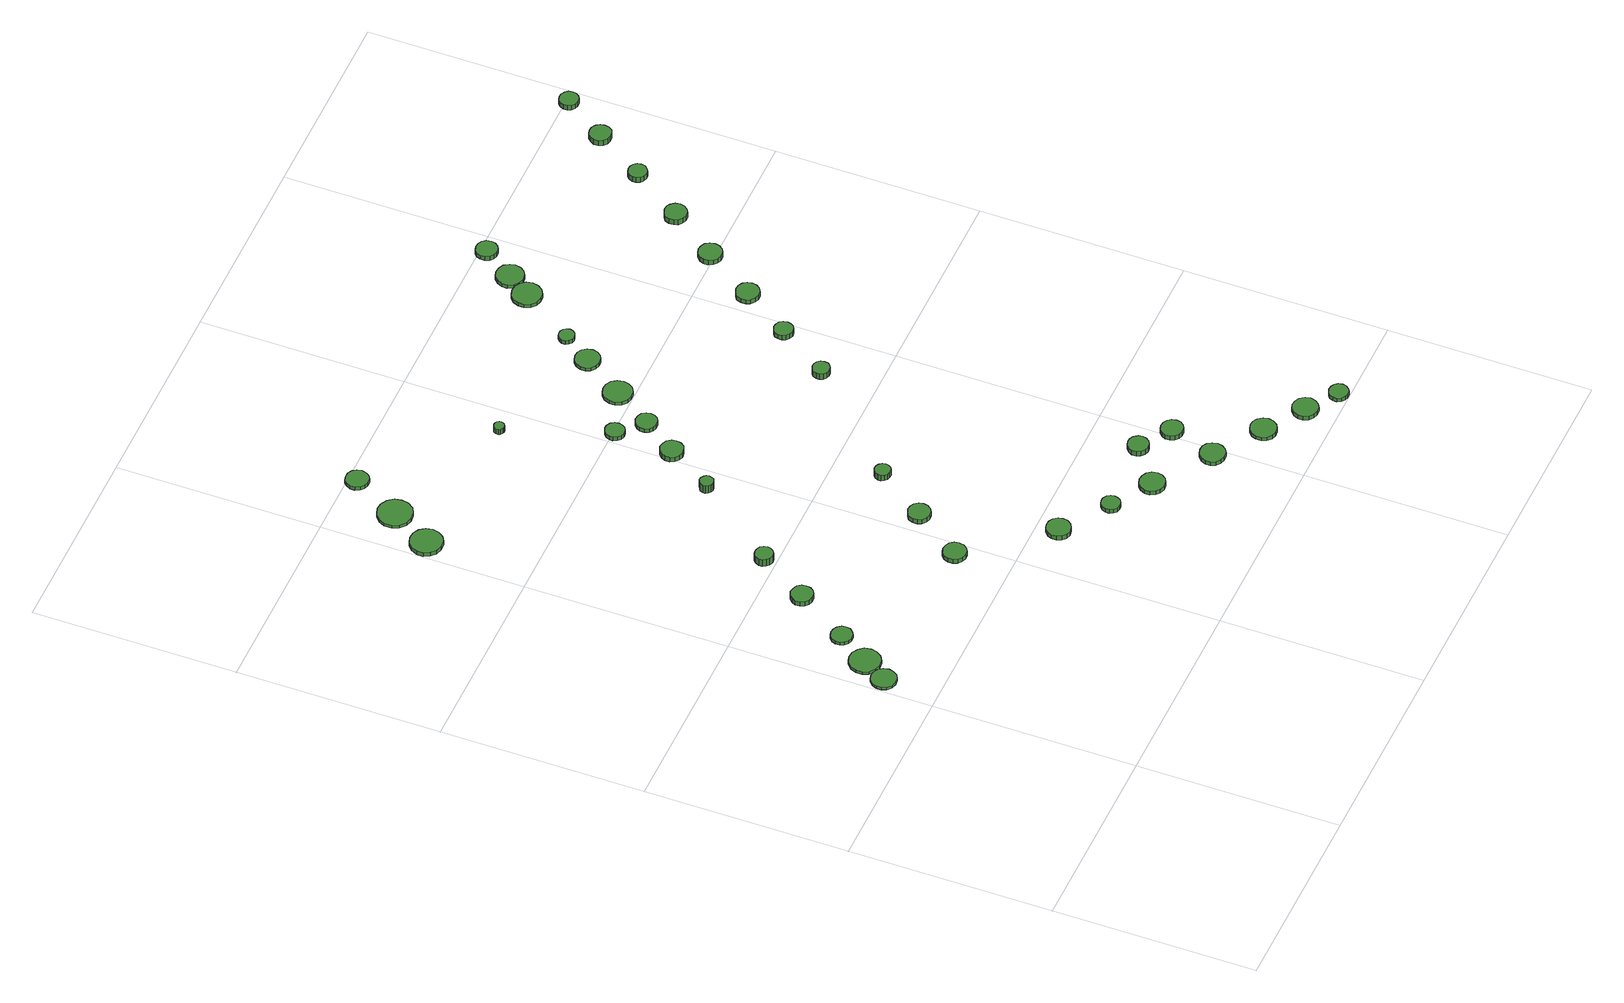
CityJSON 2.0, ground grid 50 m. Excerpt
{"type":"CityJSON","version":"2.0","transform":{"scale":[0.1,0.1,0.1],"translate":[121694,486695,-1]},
"CityObjects":{
"tree1":{"type":"SolitaryVegetationObject","attributes":{"function":"something"},"geometry":[{"type":"MultiSurface","lod":"1","boundaries":[[[0,1,2,3,4,5,6,7,8,9,10,11,12,13,14]],[[15,16,17,18,19,20,21,22,23,24,25,26,27,28,29]],[[0,29,28,1]],[[1,28,27,2]],[[2,27,26,3]],[[3,26,25,4]],[[4,25,24,5]],[[5,24,23,6]],[[6,23,22,7]],[[7,22,21,8]],[[8,21,20,9]],[[9,20,19,10]],[[10,19,18,11]],[[11,18,17,12]],[[12,17,16,13]],[[13,16,15,14]],[[14,15,29,0]]]}]},
"tree2":{"type":"SolitaryVegetationObject","attributes":{"function":"something"},"geometry":[{"type":"MultiSurface","lod":"1","boundaries":[[[30,31,32,33,34,35,36,37,38,39,40,41,42,43,44]],[[45,46,47,48,49,50,51,52,53,54,55,56,57,58,59]],[[30,59,58,31]],[[31,58,57,32]],[[32,57,56,33]],[[33,56,55,34]],[[34,55,54,35]],[[35,54,53,36]],[[36,53,52,37]],[[37,52,51,38]],[[38,51,50,39]],[[39,50,49,40]],[[40,49,48,41]],[[41,48,47,42]],[[42,47,46,43]],[[43,46,45,44]],[[44,45,59,30]]]}]},
"tree3":{"type":"SolitaryVegetationObject","attributes":{"function":"something"},"geometry":[{"type":"MultiSurface","lod":"1","boundaries":[[[60,61,62,63,64,65,66,67,68,69,70,71,72,73,74]],[[75,76,77,78,79,80,81,82,83,84,85,86,87,88,89]],[[60,89,88,61]],[[61,88,87,62]],[[62,87,86,63]],[[63,86,85,64]],[[64,85,84,65]],[[65,84,83,66]],[[66,83,82,67]],[[67,82,81,68]],[[68,81,80,69]],[[69,80,79,70]],[[70,79,78,71]],[[71,78,77,72]],[[72,77,76,73]],[[73,76,75,74]],[[74,75,89,60]]]}]},
"tree4":{"type":"SolitaryVegetationObject","attributes":{"function":"something"},"geometry":[{"type":"MultiSurface","lod":"1","boundaries":[[[90,91,92,93,94,95,96,97,98,99,100,101,102,103,104]],[[105,106,107,108,109,110,111,112,113,114,115,116,117,118,119]],[[90,119,118,91]],[[91,118,117,92]],[[92,117,116,93]],[[93,116,115,94]],[[94,115,114,95]],[[95,114,113,96]],[[96,113,112,97]],[[97,112,111,98]],[[98,111,110,99]],[[99,110,109,100]],[[100,109,108,101]],[[101,108,107,102]],[[102,107,106,103]],[[103,106,105,104]],[[104,105,119,90]]]}]},
"tree5":{"type":"SolitaryVegetationObject","attributes":{"function":"something"},"geometry":[{"type":"MultiSurface","lod":"1","boundaries":[[[120,121,122,123,124,125,126,127,128,129,130,131,132,133,134]],[[135,136,137,138,139,140,141,142,143,144,145,146,147,148,149]],[[120,149,148,121]],[[121,148,147,122]],[[122,147,146,123]],[[123,146,145,124]],[[124,145,144,125]],[[125,144,143,126]],[[126,143,142,127]],[[127,142,141,128]],[[128,141,140,129]],[[129,140,139,130]],[[130,139,138,131]],[[131,138,137,132]],[[132,137,136,133]],[[133,136,135,134]],[[134,135,149,120]]]}]},
"tree6":{"type":"SolitaryVegetationObject","attributes":{"function":"something"},"geometry":[{"type":"MultiSurface","lod":"1","boundaries":[[[150,151,152,153,154,155,156,157,158,159,160,161,162,163,164]],[[165,166,167,168,169,170,171,172,173,174,175,176,177,178,179]],[[150,179,178,151]],[[151,178,177,152]],[[152,177,176,153]],[[153,176,175,154]],[[154,175,174,155]],[[155,174,173,156]],[[156,173,172,157]],[[157,172,171,158]],[[158,171,170,159]],[[159,170,169,160]],[[160,169,168,161]],[[161,168,167,162]],[[162,167,166,163]],[[163,166,165,164]],[[164,165,179,150]]]}]},
"tree7":{"type":"SolitaryVegetationObject","attributes":{"function":"something"},"geometry":[{"type":"MultiSurface","lod":"1","boundaries":[[[180,181,182,183,184,185,186,187,188,189,190,191,192,193,194]],[[195,196,197,198,199,200,201,202,203,204,205,206,207,208,209]],[[180,209,208,181]],[[181,208,207,182]],[[182,207,206,183]],[[183,206,205,184]],[[184,205,204,185]],[[185,204,203,186]],[[186,203,202,187]],[[187,202,201,188]],[[188,201,200,189]],[[189,200,199,190]],[[190,199,198,191]],[[191,198,197,192]],[[192,197,196,193]],[[193,196,195,194]],[[194,195,209,180]]]}]},
"tree8":{"type":"SolitaryVegetationObject","attributes":{"function":"something"},"geometry":[{"type":"MultiSurface","lod":"1","boundaries":[[[210,211,212,213,214,215,216,217,218,219,220,221,222,223,224]],[[225,226,227,228,229,230,231,232,233,234,235,236,237,238,239]],[[210,239,238,211]],[[211,238,237,212]],[[212,237,236,213]],[[213,236,235,214]],[[214,235,234,215]],[[215,234,233,216]],[[216,233,232,217]],[[217,232,231,218]],[[218,231,230,219]],[[219,230,229,220]],[[220,229,228,221]],[[221,228,227,222]],[[222,227,226,223]],[[223,226,225,224]],[[224,225,239,210]]]}]},
"tree9":{"type":"SolitaryVegetationObject","attributes":{"function":"something"},"geometry":[{"type":"MultiSurface","lod":"1","boundaries":[[[240,241,242,243,244,245,246,247,248,249,250,251,252,253,254]],[[255,256,257,258,259,260,261,262,263,264,265,266,267,268,269]],[[240,269,268,241]],[[241,268,267,242]],[[242,267,266,243]],[[243,266,265,244]],[[244,265,264,245]],[[245,264,263,246]],[[246,263,262,247]],[[247,262,261,248]],[[248,261,260,249]],[[249,260,259,250]],[[250,259,258,251]],[[251,258,257,252]],[[252,257,256,253]],[[253,256,255,254]],[[254,255,269,240]]]}]},
"tree10":{"type":"SolitaryVegetationObject","attributes":{"function":"something"},"geometry":[{"type":"MultiSurface","lod":"1","boundaries":[[[270,271,272,273,274,275,276,277,278,279,280,281,282,283,284]],[[285,286,287,288,289,290,291,292,293,294,295,296,297,298,299]],[[270,299,298,271]],[[271,298,297,272]],[[272,297,296,273]],[[273,296,295,274]],[[274,295,294,275]],[[275,294,293,276]],[[276,293,292,277]],[[277,292,291,278]],[[278,291,290,279]],[[279,290,289,280]],[[280,289,288,281]],[[281,288,287,282]],[[282,287,286,283]],[[283,286,285,284]],[[284,285,299,270]]]}]},
"tree11":{"type":"SolitaryVegetationObject","attributes":{"function":"something"},"geometry":[{"type":"MultiSurface","lod":"1","boundaries":[[[300,301,302,303,304,305,306,307,308,309,310,311,312,313,314]],[[315,316,317,318,319,320,321,322,323,324,325,326,327,328,329]],[[300,329,328,301]],[[301,328,327,302]],[[302,327,326,303]],[[303,326,325,304]],[[304,325,324,305]],[[305,324,323,306]],[[306,323,322,307]],[[307,322,321,308]],[[308,321,320,309]],[[309,320,319,310]],[[310,319,318,311]],[[311,318,317,312]],[[312,317,316,313]],[[313,316,315,314]],[[314,315,329,300]]]}]},
"tree12":{"type":"SolitaryVegetationObject","attributes":{"function":"something"},"geometry":[{"type":"MultiSurface","lod":"1","boundaries":[[[330,331,332,333,334,335,336,337,338,339,340,341,342,343,344]],[[345,346,347,348,349,350,351,352,353,354,355,356,357,358,359]],[[330,359,358,331]],[[331,358,357,332]],[[332,357,356,333]],[[333,356,355,334]],[[334,355,354,335]],[[335,354,353,336]],[[336,353,352,337]],[[337,352,351,338]],[[338,351,350,339]],[[339,350,349,340]],[[340,349,348,341]],[[341,348,347,342]],[[342,347,346,343]],[[343,346,345,344]],[[344,345,359,330]]]}]},
"tree13":{"type":"SolitaryVegetationObject","attributes":{"function":"something"},"geometry":[{"type":"MultiSurface","lod":"1","boundaries":[[[360,361,362,363,364,365,366,367,368,369,370,371,372,373,374]],[[375,376,377,378,379,380,381,382,383,384,385,386,387,388,389]],[[360,389,388,361]],[[361,388,387,362]],[[362,387,386,363]],[[363,386,385,364]],[[364,385,384,365]],[[365,384,383,366]],[[366,383,382,367]],[[367,382,381,368]],[[368,381,380,369]],[[369,380,379,370]],[[370,379,378,371]],[[371,378,377,372]],[[372,377,376,373]],[[373,376,375,374]],[[374,375,389,360]]]}]},
"tree14":{"type":"SolitaryVegetationObject","attributes":{"function":"something"},"geometry":[{"type":"MultiSurface","lod":"1","boundaries":[[[390,391,392,393,394,395,396,397,398,399,400,401,402,403,404]],[[405,406,407,408,409,410,411,412,413,414,415,416,417,418,419]],[[390,419,418,391]],[[391,418,417,392]],[[392,417,416,393]],[[393,416,415,394]],[[394,415,414,395]],[[395,414,413,396]],[[396,413,412,397]],[[397,412,411,398]],[[398,411,410,399]],[[399,410,409,400]],[[400,409,408,401]],[[401,408,407,402]],[[402,407,406,403]],[[403,406,405,404]],[[404,405,419,390]]]}]},
"tree15":{"type":"SolitaryVegetationObject","attributes":{"function":"something"},"geometry":[{"type":"MultiSurface","lod":"1","boundaries":[[[420,421,422,423,424,425,426,427,428,429,430,431,432,433,434]],[[435,436,437,438,439,440,441,442,443,444,445,446,447,448,449]],[[420,449,448,421]],[[421,448,447,422]],[[422,447,446,423]],[[423,446,445,424]],[[424,445,444,425]],[[425,444,443,426]],[[426,443,442,427]],[[427,442,441,428]],[[428,441,440,429]],[[429,440,439,430]],[[430,439,438,431]],[[431,438,437,432]],[[432,437,436,433]],[[433,436,435,434]],[[434,435,449,420]]]}]},
"tree16":{"type":"SolitaryVegetationObject","attributes":{"function":"something"},"geometry":[{"type":"MultiSurface","lod":"1","boundaries":[[[450,451,452,453,454,455,456,457,458,459,460,461,462,463,464]],[[465,466,467,468,469,470,471,472,473,474,475,476,477,478,479]],[[450,479,478,451]],[[451,478,477,452]],[[452,477,476,453]],[[453,476,475,454]],[[454,475,474,455]],[[455,474,473,456]],[[456,473,472,457]],[[457,472,471,458]],[[458,471,470,459]],[[459,470,469,460]],[[460,469,468,461]],[[461,468,467,462]],[[462,467,466,463]],[[463,466,465,464]],[[464,465,479,450]]]}]},
"tree17":{"type":"SolitaryVegetationObject","attributes":{"function":"something"},"geometry":[{"type":"MultiSurface","lod":"1","boundaries":[[[480,481,482,483,484,485,486,487,488,489,490,491,492,493,494]],[[495,496,497,498,499,500,501,502,503,504,505,506,507,508,509]],[[480,509,508,481]],[[481,508,507,482]],[[482,507,506,483]],[[483,506,505,484]],[[484,505,504,485]],[[485,504,503,486]],[[486,503,502,487]],[[487,502,501,488]],[[488,501,500,489]],[[489,500,499,490]],[[490,499,498,491]],[[491,498,497,492]],[[492,497,496,493]],[[493,496,495,494]],[[494,495,509,480]]]}]},
"tree18":{"type":"SolitaryVegetationObject","attributes":{"function":"something"},"geometry":[{"type":"MultiSurface","lod":"1","boundaries":[[[510,511,512,513,514,515,516,517,518,519,520,521,522,523,524]],[[525,526,527,528,529,530,531,532,533,534,535,536,537,538,539]],[[510,539,538,511]],[[511,538,537,512]],[[512,537,536,513]],[[513,536,535,514]],[[514,535,534,515]],[[515,534,533,516]],[[516,533,532,517]],[[517,532,531,518]],[[518,531,530,519]],[[519,530,529,520]],[[520,529,528,521]],[[521,528,527,522]],[[522,527,526,523]],[[523,526,525,524]],[[524,525,539,510]]]}]},
"tree19":{"type":"SolitaryVegetationObject","attributes":{"function":"something"},"geometry":[{"type":"MultiSurface","lod":"1","boundaries":[[[540,541,542,543,544,545,546,547,548,549,550,551,552,553,554]],[[555,556,557,558,559,560,561,562,563,564,565,566,567,568,569]],[[540,569,568,541]],[[541,568,567,542]],[[542,567,566,543]],[[543,566,565,544]],[[544,565,564,545]],[[545,564,563,546]],[[546,563,562,547]],[[547,562,561,548]],[[548,561,560,549]],[[549,560,559,550]],[[550,559,558,551]],[[551,558,557,552]],[[552,557,556,553]],[[553,556,555,554]],[[554,555,569,540]]]}]},
"tree20":{"type":"SolitaryVegetationObject","attributes":{"function":"something"},"geometry":[{"type":"MultiSurface","lod":"1","boundaries":[[[570,571,572,573,574,575,576,577,578,579,580,581,582,583,584]],[[585,586,587,588,589,590,591,592,593,594,595,596,597,598,599]],[[570,599,598,571]],[[571,598,597,572]],[[572,597,596,573]],[[573,596,595,574]],[[574,595,594,575]],[[575,594,593,576]],[[576,593,592,577]],[[577,592,591,578]],[[578,591,590,579]],[[579,590,589,580]],[[580,589,588,581]],[[581,588,587,582]],[[582,587,586,583]],[[583,586,585,584]],[[584,585,599,570]]]}]},
"tree21":{"type":"SolitaryVegetationObject","attributes":{"function":"something"},"geometry":[{"type":"MultiSurface","lod":"1","boundaries":[[[600,601,602,603,604,605,606,607,608,609,610,611,612,613,614]],[[615,616,617,618,619,620,621,622,623,624,625,626,627,628,629]],[[600,629,628,601]],[[601,628,627,602]],[[602,627,626,603]],[[603,626,625,604]],[[604,625,624,605]],[[605,624,623,606]],[[606,623,622,607]],[[607,622,621,608]],[[608,621,620,609]],[[609,620,619,610]],[[610,619,618,611]],[[611,618,617,612]],[[612,617,616,613]],[[613,616,615,614]],[[614,615,629,600]]]}]},
"tree22":{"type":"SolitaryVegetationObject","attributes":{"function":"something"},"geometry":[{"type":"MultiSurface","lod":"1","boundaries":[[[630,631,632,633,634,635,636,637,638,639,640,641,642,643,644]],[[645,646,647,648,649,650,651,652,653,654,655,656,657,658,659]],[[630,659,658,631]],[[631,658,657,632]],[[632,657,656,633]],[[633,656,655,634]],[[634,655,654,635]],[[635,654,653,636]],[[636,653,652,637]],[[637,652,651,638]],[[638,651,650,639]],[[639,650,649,640]],[[640,649,648,641]],[[641,648,647,642]],[[642,647,646,643]],[[643,646,645,644]],[[644,645,659,630]]]}]},
"tree23":{"type":"SolitaryVegetationObject","attributes":{"function":"something"},"geometry":[{"type":"MultiSurface","lod":"1","boundaries":[[[660,661,662,663,664,665,666,667,668,669,670,671,672,673,674]],[[675,676,677,678,679,680,681,682,683,684,685,686,687,688,689]],[[660,689,688,661]],[[661,688,687,662]],[[662,687,686,663]],[[663,686,685,664]],[[664,685,684,665]],[[665,684,683,666]],[[666,683,682,667]],[[667,682,681,668]],[[668,681,680,669]],[[669,680,679,670]],[[670,679,678,671]],[[671,678,677,672]],[[672,677,676,673]],[[673,676,675,674]],[[674,675,689,660]]]}]},
"tree24":{"type":"SolitaryVegetationObject","attributes":{"function":"something"},"geometry":[{"type":"MultiSurface","lod":"1","boundaries":[[[690,691,692,693,694,695,696,697,698,699,700,701,702,703,704]],[[705,706,707,708,709,710,711,712,713,714,715,716,717,718,719]],[[690,719,718,691]],[[691,718,717,692]],[[692,717,716,693]],[[693,716,715,694]],[[694,715,714,695]],[[695,714,713,696]],[[696,713,712,697]],[[697,712,711,698]],[[698,711,710,699]],[[699,710,709,700]],[[700,709,708,701]],[[701,708,707,702]],[[702,707,706,703]],[[703,706,705,704]],[[704,705,719,690]]]}]},
"tree25":{"type":"SolitaryVegetationObject","attributes":{"function":"something"},"geometry":[{"type":"MultiSurface","lod":"1","boundaries":[[[720,721,722,723,724,725,726,727,728,729,730,731,732,733,734]],[[735,736,737,738,739,740,741,742,743,744,745,746,747,748,749]],[[720,749,748,721]],[[721,748,747,722]],[[722,747,746,723]],[[723,746,745,724]],[[724,745,744,725]],[[725,744,743,726]],[[726,743,742,727]],[[727,742,741,728]],[[728,741,740,729]],[[729,740,739,730]],[[730,739,738,731]],[[731,738,737,732]],[[732,737,736,733]],[[733,736,735,734]],[[734,735,749,720]]]}]},
"tree26":{"type":"SolitaryVegetationObject","attributes":{"function":"something"},"geometry":[{"type":"MultiSurface","lod":"1","boundaries":[[[750,751,752,753,754,755,756,757,758,759,760,761,762,763,764]],[[765,766,767,768,769,770,771,772,773,774,775,776,777,778,779]],[[750,779,778,751]],[[751,778,777,752]],[[752,777,776,753]],[[753,776,775,754]],[[754,775,774,755]],[[755,774,773,756]],[[756,773,772,757]],[[757,772,771,758]],[[758,771,770,759]],[[759,770,769,760]],[[760,769,768,761]],[[761,768,767,762]],[[762,767,766,763]],[[763,766,765,764]],[[764,765,779,750]]]}]},
"tree27":{"type":"SolitaryVegetationObject","attributes":{"function":"something"},"geometry":[{"type":"MultiSurface","lod":"1","boundaries":[[[780,781,782,783,784,785,786,787,788,789,790,791,792,793,794]],[[795,796,797,798,799,800,801,802,803,804,805,806,807,808,809]],[[780,809,808,781]],[[781,808,807,782]],[[782,807,806,783]],[[783,806,805,784]],[[784,805,804,785]],[[785,804,803,786]],[[786,803,802,787]],[[787,802,801,788]],[[788,801,800,789]],[[789,800,799,790]],[[790,799,798,791]],[[791,798,797,792]],[[792,797,796,793]],[[793,796,795,794]],[[794,795,809,780]]]}]},
"tree28":{"type":"SolitaryVegetationObject","attributes":{"function":"something"},"geometry":[{"type":"MultiSurface","lod":"1","boundaries":[[[810,811,812,813,814,815,816,817,818,819,820,821,822,823,824]],[[825,826,827,828,829,830,831,832,833,834,835,836,837,838,839]],[[810,839,838,811]],[[811,838,837,812]],[[812,837,836,813]],[[813,836,835,814]],[[814,835,834,815]],[[815,834,833,816]],[[816,833,832,817]],[[817,832,831,818]],[[818,831,830,819]],[[819,830,829,820]],[[820,829,828,821]],[[821,828,827,822]],[[822,827,826,823]],[[823,826,825,824]],[[824,825,839,810]]]}]},
"tree29":{"type":"SolitaryVegetationObject","attributes":{"function":"something"},"geometry":[{"type":"MultiSurface","lod":"1","boundaries":[[[840,841,842,843,844,845,846,847,848,849,850,851,852,853,854]],[[855,856,857,858,859,860,861,862,863,864,865,866,867,868,869]],[[840,869,868,841]],[[841,868,867,842]],[[842,867,866,843]],[[843,866,865,844]],[[844,865,864,845]],[[845,864,863,846]],[[846,863,862,847]],[[847,862,861,848]],[[848,861,860,849]],[[849,860,859,850]],[[850,859,858,851]],[[851,858,857,852]],[[852,857,856,853]],[[853,856,855,854]],[[854,855,869,840]]]}]},
"tree30":{"type":"SolitaryVegetationObject","attributes":{"function":"something"},"geometry":[{"type":"MultiSurface","lod":"1","boundaries":[[[870,871,872,873,874,875,876,877,878,879,880,881,882,883,884]],[[885,886,887,888,889,890,891,892,893,894,895,896,897,898,899]],[[870,899,898,871]],[[871,898,897,872]],[[872,897,896,873]],[[873,896,895,874]],[[874,895,894,875]],[[875,894,893,876]],[[876,893,892,877]],[[877,892,891,878]],[[878,891,890,879]],[[879,890,889,880]],[[880,889,888,881]],[[881,888,887,882]],[[882,887,886,883]],[[883,886,885,884]],[[884,885,899,870]]]}]},
"tree31":{"type":"SolitaryVegetationObject","attributes":{"function":"something"},"geometry":[{"type":"MultiSurface","lod":"1","boundaries":[[[900,901,902,903,904,905,906,907,908,909,910,911,912,913,914]],[[915,916,917,918,919,920,921,922,923,924,925,926,927,928,929]],[[900,929,928,901]],[[901,928,927,902]],[[902,927,926,903]],[[903,926,925,904]],[[904,925,924,905]],[[905,924,923,906]],[[906,923,922,907]],[[907,922,921,908]],[[908,921,920,909]],[[909,920,919,910]],[[910,919,918,911]],[[911,918,917,912]],[[912,917,916,913]],[[913,916,915,914]],[[914,915,929,900]]]}]},
"tree32":{"type":"SolitaryVegetationObject","attributes":{"function":"something"},"geometry":[{"type":"MultiSurface","lod":"1","boundaries":[[[930,931,932,933,934,935,936,937,938,939,940,941,942,943,944]],[[945,946,947,948,949,950,951,952,953,954,955,956,957,958,959]],[[930,959,958,931]],[[931,958,957,932]],[[932,957,956,933]],[[933,956,955,934]],[[934,955,954,935]],[[935,954,953,936]],[[936,953,952,937]],[[937,952,951,938]],[[938,951,950,939]],[[939,950,949,940]],[[940,949,948,941]],[[941,948,947,942]],[[942,947,946,943]],[[943,946,945,944]],[[944,945,959,930]]]}]},
"tree33":{"type":"SolitaryVegetationObject","attributes":{"function":"something"},"geometry":[{"type":"MultiSurface","lod":"1","boundaries":[[[960,961,962,963,964,965,966,967,968,969,970,971,972,973,974]],[[975,976,977,978,979,980,981,982,983,984,985,986,987,988,989]],[[960,989,988,961]],[[961,988,987,962]],[[962,987,986,963]],[[963,986,985,964]],[[964,985,984,965]],[[965,984,983,966]],[[966,983,982,967]],[[967,982,981,968]],[[968,981,980,969]],[[969,980,979,970]],[[970,979,978,971]],[[971,978,977,972]],[[972,977,976,973]],[[973,976,975,974]],[[974,975,989,960]]]}]},
"tree34":{"type":"SolitaryVegetationObject","attributes":{"function":"something"},"geometry":[{"type":"MultiSurface","lod":"1","boundaries":[[[990,991,992,993,994,995,996,997,998,999,1000,1001,1002,1003,1004]],[[1005,1006,1007,1008,1009,1010,1011,1012,1013,1014,1015,1016,1017,1018,1019]],[[990,1019,1018,991]],[[991,1018,1017,992]],[[992,1017,1016,993]],[[993,1016,1015,994]],[[994,1015,1014,995]],[[995,1014,1013,996]],[[996,1013,1012,997]],[[997,1012,1011,998]],[[998,1011,1010,999]],[[999,1010,1009,1000]],[[1000,1009,1008,1001]],[[1001,1008,1007,1002]],[[1002,1007,1006,1003]],[[1003,1006,1005,1004]],[[1004,1005,1019,990]]]}]},
"tree35":{"type":"SolitaryVegetationObject","attributes":{"function":"something"},"geometry":[{"type":"MultiSurface","lod":"1","boundaries":[[[1020,1021,1022,1023,1024,1025,1026,1027,1028,1029,1030,1031,1032,1033,1034]],[[1035,1036,1037,1038,1039,1040,1041,1042,1043,1044,1045,1046,1047,1048,1049]],[[1020,1049,1048,1021]],[[1021,1048,1047,1022]],[[1022,1047,1046,1023]],[[1023,1046,1045,1024]],[[1024,1045,1044,1025]],[[1025,1044,1043,1026]],[[1026,1043,1042,1027]],[[1027,1042,1041,1028]],[[1028,1041,1040,1029]],[[1029,1040,1039,1030]],[[1030,1039,1038,1031]],[[1031,1038,1037,1032]],[[1032,1037,1036,1033]],[[1033,1036,1035,1034]],[[1034,1035,1049,1020]]]}]},
"tree36":{"type":"SolitaryVegetationObject","attributes":{"function":"something"},"geometry":[{"type":"MultiSurface","lod":"1","boundaries":[[[1050,1051,1052,1053,1054,1055,1056,1057,1058,1059,1060,1061,1062,1063,1064]],[[1065,1066,1067,1068,1069,1070,1071,1072,1073,1074,1075,1076,1077,1078,1079]],[[1050,1079,1078,1051]],[[1051,1078,1077,1052]],[[1052,1077,1076,1053]],[[1053,1076,1075,1054]],[[1054,1075,1074,1055]],[[1055,1074,1073,1056]],[[1056,1073,1072,1057]],[[1057,1072,1071,1058]],[[1058,1071,1070,1059]],[[1059,1070,1069,1060]],[[1060,1069,1068,1061]],[[1061,1068,1067,1062]],[[1062,1067,1066,1063]],[[1063,1066,1065,1064]],[[1064,1065,1079,1050]]]}]},
"tree37":{"type":"SolitaryVegetationObject","attributes":{"function":"something"},"geometry":[{"type":"MultiSurface","lod":"1","boundaries":[[[1080,1081,1082,1083,1084,1085,1086,1087,1088,1089,1090,1091,1092,1093,1094]],[[1095,1096,1097,1098,1099,1100,1101,1102,1103,1104,1105,1106,1107,1108,1109]],[[1080,1109,1108,1081]],[[1081,1108,1107,1082]],[[1082,1107,1106,1083]],[[1083,1106,1105,1084]],[[1084,1105,1104,1085]],[[1085,1104,1103,1086]],[[1086,1103,1102,1087]],[[1087,1102,1101,1088]],[[1088,1101,1100,1089]],[[1089,1100,1099,1090]],[[1090,1099,1098,1091]],[[1091,1098,1097,1092]],[[1092,1097,1096,1093]],[[1093,1096,1095,1094]],[[1094,1095,1109,1080]]]}]},
"tree38":{"type":"SolitaryVegetationObject","attributes":{"function":"something"},"geometry":[{"type":"MultiSurface","lod":"1","boundaries":[[[1110,1111,1112,1113,1114,1115,1116,1117,1118,1119,1120,1121,1122,1123,1124]],[[1125,1126,1127,1128,1129,1130,1131,1132,1133,1134,1135,1136,1137,1138,1139]],[[1110,1139,1138,1111]],[[1111,1138,1137,1112]],[[1112,1137,1136,1113]],[[1113,1136,1135,1114]],[[1114,1135,1134,1115]],[[1115,1134,1133,1116]],[[1116,1133,1132,1117]],[[1117,1132,1131,1118]],[[1118,1131,1130,1119]],[[1119,1130,1129,1120]],[[1120,1129,1128,1121]],[[1121,1128,1127,1122]],[[1122,1127,1126,1123]],[[1123,1126,1125,1124]],[[1124,1125,1139,1110]]]}]},
"tree39":{"type":"SolitaryVegetationObject","attributes":{"function":"something"},"geometry":[{"type":"MultiSurface","lod":"1","boundaries":[[[1140,1141,1142,1143,1144,1145,1146,1147,1148,1149,1150,1151,1152,1153,1154]],[[1155,1156,1157,1158,1159,1160,1161,1162,1163,1164,1165,1166,1167,1168,1169]],[[1140,1169,1168,1141]],[[1141,1168,1167,1142]],[[1142,1167,1166,1143]],[[1143,1166,1165,1144]],[[1144,1165,1164,1145]],[[1145,1164,1163,1146]],[[1146,1163,1162,1147]],[[1147,1162,1161,1148]],[[1148,1161,1160,1149]],[[1149,1160,1159,1150]],[[1150,1159,1158,1151]],[[1151,1158,1157,1152]],[[1152,1157,1156,1153]],[[1153,1156,1155,1154]],[[1154,1155,1169,1140]]]}]}
},
"vertices":[
[64,632,15],[61,645,15],[54,655,15],[43,661,15],[30,663,15],[18,659,15],[8,650,15],[3,638,15],[3,626,15],[8,614,15],[18,605,15],[30,602,15],[43,603,15],[54,609,15],[61,620,15],[61,620,8],[54,609,8],[43,603,8],[30,602,8],[18,605,8],[8,614,8],[3,626,8],[3,638,8],[8,650,8],[18,659,8],[30,663,8],[43,661,8],[54,655,8],[61,645,8],[64,632,8],
[107,693,16],[104,709,16],[94,721,16],[81,729,16],[65,731,16],[50,726,16],[38,715,16],[32,701,16],[32,685,16],[38,671,16],[50,660,16],[65,655,16],[81,657,16],[94,665,16],[104,678,16],[104,678,8],[94,665,8],[81,657,8],[65,655,8],[50,660,8],[38,671,8],[32,685,8],[32,701,8],[38,715,8],[50,726,8],[65,731,8],[81,729,8],[94,721,8],[104,709,8],[107,693,8],
[150,773,17],[148,783,17],[141,792,17],[132,797,17],[121,798,17],[111,795,17],[103,788,17],[99,778,17],[99,767,17],[103,758,17],[111,750,17],[121,747,17],[132,748,17],[141,754,17],[148,762,17],[148,762,8],[141,754,8],[132,748,8],[121,747,8],[111,750,8],[103,758,8],[99,767,8],[99,778,8],[103,788,8],[111,795,8],[121,798,8],[132,797,8],[141,792,8],[148,783,8],[150,773,8],
[233,904,21],[231,915,21],[224,924,21],[214,929,21],[203,931,21],[192,927,21],[184,919,21],[179,909,21],[179,898,21],[184,888,21],[192,880,21],[203,877,21],[214,878,21],[224,883,21],[231,893,21],[231,893,8],[224,883,8],[214,878,8],[203,877,8],[192,880,8],[184,888,8],[179,898,8],[179,909,8],[184,919,8],[192,927,8],[203,931,8],[214,929,8],[224,924,8],[231,915,8],[233,904,8],
[81,1757,17],[77,1773,17],[68,1786,17],[54,1794,17],[37,1796,17],[22,1791,17],[10,1780,17],[3,1765,17],[3,1749,17],[10,1734,17],[22,1723,17],[37,1718,17],[54,1720,17],[68,1728,17],[77,1741,17],[77,1741,6],[68,1728,6],[54,1720,6],[37,1718,6],[22,1723,6],[10,1734,6],[3,1749,6],[3,1765,6],[10,1780,6],[22,1791,6],[37,1796,6],[54,1794,6],[68,1786,6],[77,1773,6],[81,1757,6],
[308,1030,28],[306,1039,28],[301,1046,28],[293,1050,28],[284,1051,28],[276,1049,28],[269,1043,28],[265,1034,28],[265,1025,28],[269,1017,28],[276,1011,28],[284,1008,28],[293,1009,28],[301,1014,28],[306,1021,28],[306,1021,7],[301,1014,7],[293,1009,7],[284,1008,7],[276,1011,7],[269,1017,7],[265,1025,7],[265,1034,7],[269,1043,7],[276,1049,7],[284,1051,7],[293,1050,7],[301,1046,7],[306,1039,7],[308,1030,7],
[493,636,19],[491,647,19],[484,657,19],[474,662,19],[462,664,19],[451,660,19],[442,652,19],[438,642,19],[438,630,19],[442,619,19],[451,612,19],[462,608,19],[474,609,19],[484,615,19],[491,624,19],[491,624,7],[484,615,7],[474,609,7],[462,608,7],[451,612,7],[442,619,7],[438,630,7],[438,642,7],[442,652,7],[451,660,7],[462,664,7],[474,662,7],[484,657,7],[491,647,7],[493,636,7],
[142,1858,15],[139,1875,15],[128,1889,15],[113,1898,15],[96,1900,15],[79,1894,15],[66,1883,15],[59,1867,15],[59,1849,15],[66,1833,15],[79,1821,15],[96,1816,15],[113,1818,15],[128,1826,15],[139,1841,15],[139,1841,6],[128,1826,6],[113,1818,6],[96,1816,6],[79,1821,6],[66,1833,6],[59,1849,6],[59,1867,6],[66,1883,6],[79,1894,6],[96,1900,6],[113,1898,6],[128,1889,6],[139,1875,6],[142,1858,6],
[654,447,19],[652,459,19],[644,469,19],[634,475,19],[621,476,19],[610,472,19],[601,464,19],[596,453,19],[596,441,19],[601,429,19],[610,421,19],[621,417,19],[634,419,19],[644,425,19],[652,435,19],[652,435,7],[644,425,7],[634,419,7],[621,417,7],[610,421,7],[601,429,7],[596,441,7],[596,453,7],[601,464,7],[610,472,7],[621,476,7],[634,475,7],[644,469,7],[652,459,7],[654,447,7],
[194,1978,16],[191,1989,16],[185,1998,16],[175,2004,16],[163,2005,16],[152,2002,16],[144,1994,16],[139,1983,16],[139,1972,16],[144,1961,16],[152,1954,16],[163,1950,16],[175,1951,16],[185,1957,16],[191,1966,16],[191,1966,6],[185,1957,6],[175,1951,6],[163,1950,6],[152,1954,6],[144,1961,6],[139,1972,6],[139,1983,6],[144,1994,6],[152,2002,6],[163,2005,6],[175,2004,6],[185,1998,6],[191,1989,6],[194,1978,6],
[577,758,20],[575,769,20],[568,778,20],[559,783,20],[547,785,20],[537,781,20],[528,774,20],[524,763,20],[524,752,20],[528,742,20],[537,734,20],[547,731,20],[559,732,20],[568,738,20],[575,747,20],[575,747,7],[568,738,7],[559,732,7],[547,731,7],[537,734,7],[528,742,7],[524,752,7],[524,763,7],[528,774,7],[537,781,7],[547,785,7],[559,783,7],[568,778,7],[575,769,7],[577,758,7],
[465,1237,30],[463,1244,30],[459,1249,30],[453,1253,30],[446,1254,30],[440,1251,30],[434,1247,30],[431,1240,30],[431,1233,30],[434,1227,30],[440,1222,30],[446,1220,30],[453,1221,30],[459,1224,30],[463,1230,30],[463,1230,7],[459,1224,7],[453,1221,7],[446,1220,7],[440,1222,7],[434,1227,7],[431,1233,7],[431,1240,7],[434,1247,7],[440,1251,7],[446,1254,7],[453,1253,7],[459,1249,7],[463,1244,7],[465,1237,7],
[765,367,19],[763,376,19],[758,384,19],[749,389,19],[740,390,19],[731,387,19],[724,380,19],[720,372,19],[720,362,19],[724,354,19],[731,347,19],[740,344,19],[749,345,19],[758,350,19],[763,358,19],[763,358,7],[758,350,7],[749,345,7],[740,344,7],[731,347,7],[724,354,7],[720,362,7],[720,372,7],[724,380,7],[731,387,7],[740,390,7],[749,389,7],[758,384,7],[763,376,7],[765,367,7],
[658,884,24],[656,892,24],[651,898,24],[644,902,24],[636,903,24],[629,901,24],[623,895,24],[619,888,24],[619,880,24],[623,873,24],[629,867,24],[636,865,24],[644,865,24],[651,869,24],[656,876,24],[656,876,7],[651,869,7],[644,865,7],[636,865,7],[629,867,7],[623,873,7],[619,880,7],[619,888,7],[623,895,7],[629,901,7],[636,903,7],[644,902,7],[651,898,7],[656,892,7],[658,884,7],
[548,1352,21],[546,1363,21],[539,1373,21],[529,1378,21],[517,1380,21],[506,1376,21],[498,1368,21],[493,1358,21],[493,1346,21],[498,1336,21],[506,1328,21],[517,1324,21],[529,1326,21],[539,1331,21],[546,1341,21],[546,1341,7],[539,1331,7],[529,1326,7],[517,1324,7],[506,1328,7],[498,1336,7],[493,1346,7],[493,1358,7],[498,1368,7],[506,1376,7],[517,1380,7],[529,1378,7],[539,1373,7],[546,1363,7],[548,1352,7],
[870,305,19],[868,318,19],[860,328,19],[849,334,19],[836,336,19],[824,332,19],[815,323,19],[809,311,19],[809,299,19],[815,287,19],[824,279,19],[836,275,19],[849,276,19],[860,282,19],[868,293,19],[868,293,7],[860,282,7],[849,276,7],[836,275,7],[824,279,7],[815,287,7],[809,299,7],[809,311,7],[815,323,7],[824,332,7],[836,336,7],[849,334,7],[860,328,7],[868,318,7],[870,305,7],
[452,1742,22],[451,1747,22],[448,1752,22],[443,1754,22],[438,1755,22],[433,1753,22],[429,1750,22],[427,1745,22],[427,1739,22],[429,1735,22],[433,1731,22],[438,1729,22],[443,1730,22],[448,1733,22],[451,1737,22],[451,1737,6],[448,1733,6],[443,1730,6],[438,1729,6],[433,1731,6],[429,1735,6],[427,1739,6],[427,1745,6],[429,1750,6],[433,1753,6],[438,1755,6],[443,1754,6],[448,1752,6],[451,1747,6],[452,1742,6],
[553,1496,18],[551,1505,18],[546,1513,18],[537,1518,18],[528,1519,18],[518,1516,18],[511,1509,18],[507,1500,18],[507,1491,18],[511,1482,18],[518,1475,18],[528,1472,18],[537,1473,18],[546,1478,18],[551,1486,18],[551,1486,6],[546,1478,6],[537,1473,6],[528,1472,6],[518,1475,6],[511,1482,6],[507,1491,6],[507,1500,6],[511,1509,6],[518,1516,6],[528,1519,6],[537,1518,6],[546,1513,6],[551,1505,6],[553,1496,6],
[610,1441,17],[608,1451,17],[602,1460,17],[592,1465,17],[581,1466,17],[571,1463,17],[563,1456,17],[559,1446,17],[559,1435,17],[563,1425,17],[571,1418,17],[581,1415,17],[592,1416,17],[602,1421,17],[608,1430,17],[608,1430,6],[602,1421,6],[592,1416,6],[581,1415,6],[571,1418,6],[563,1425,6],[559,1435,6],[559,1446,6],[563,1456,6],[571,1463,6],[581,1466,6],[592,1465,6],[602,1460,6],[608,1451,6],[610,1441,6],
[1008,214,20],[1005,226,20],[998,237,20],[987,243,20],[974,244,20],[962,241,20],[952,232,20],[947,220,20],[947,208,20],[952,196,20],[962,188,20],[974,184,20],[987,185,20],[998,191,20],[1005,202,20],[1005,202,8],[998,191,8],[987,185,8],[974,184,8],[962,188,8],[952,196,8],[947,208,8],[947,220,8],[952,232,8],[962,241,8],[974,244,8],[987,243,8],[998,237,8],[1005,226,8],[1008,214,8],
[963,380,21],[961,390,21],[954,399,21],[945,404,21],[935,405,21],[925,402,21],[917,395,21],[912,385,21],[912,375,21],[917,365,21],[925,358,21],[935,355,21],[945,356,21],[954,361,21],[961,370,21],[961,370,7],[954,361,7],[945,356,7],[935,355,7],[925,358,7],[917,365,7],[912,375,7],[912,385,7],[917,395,7],[925,402,7],[935,405,7],[945,404,7],[954,399,7],[961,390,7],[963,380,7],
[683,1537,15],[680,1551,15],[672,1563,15],[659,1571,15],[644,1572,15],[631,1568,15],[620,1558,15],[614,1544,15],[614,1530,15],[620,1516,15],[631,1506,15],[644,1502,15],[659,1503,15],[672,1511,15],[680,1523,15],[680,1523,6],[672,1511,6],[659,1503,6],[644,1502,6],[631,1506,6],[620,1516,6],[614,1530,6],[614,1544,6],[620,1558,6],[631,1568,6],[644,1572,6],[659,1571,6],[672,1563,6],[680,1551,6],[683,1537,6],
[1041,328,20],[1039,339,20],[1032,348,20],[1022,354,20],[1011,355,20],[1001,352,20],[992,344,20],[988,334,20],[988,323,20],[992,313,20],[1001,305,20],[1011,302,20],[1022,303,20],[1032,308,20],[1039,317,20],[1039,317,7],[1032,308,7],[1022,303,7],[1011,302,7],[1001,305,7],[992,313,7],[988,323,7],[988,334,7],[992,344,7],[1001,352,7],[1011,355,7],[1022,354,7],[1032,348,7],[1039,339,7],[1041,328,7],
[1126,138,19],[1123,150,19],[1115,161,19],[1104,168,19],[1091,169,19],[1079,165,19],[1069,156,19],[1064,144,19],[1064,131,19],[1069,119,19],[1079,110,19],[1091,106,19],[1104,108,19],[1115,114,19],[1123,125,19],[1123,125,8],[1115,114,8],[1104,108,8],[1091,106,8],[1079,110,8],[1069,119,8],[1064,131,8],[1064,144,8],[1069,156,8],[1079,165,8],[1091,169,8],[1104,168,8],[1115,161,8],[1123,150,8],[1126,138,8],
[749,1640,16],[746,1652,16],[739,1663,16],[728,1669,16],[715,1670,16],[703,1666,16],[694,1658,16],[689,1646,16],[689,1634,16],[694,1622,16],[703,1614,16],[715,1610,16],[728,1611,16],[739,1617,16],[746,1628,16],[746,1628,6],[739,1617,6],[728,1611,6],[715,1610,6],[703,1614,6],[694,1622,6],[689,1634,6],[689,1646,6],[694,1658,6],[703,1666,6],[715,1670,6],[728,1669,6],[739,1663,6],[746,1652,6],[749,1640,6],
[1223,75,19],[1220,87,19],[1212,98,19],[1201,104,19],[1188,106,19],[1176,102,19],[1166,93,19],[1161,81,19],[1161,68,19],[1166,56,19],[1176,48,19],[1188,44,19],[1201,45,19],[1212,52,19],[1220,62,19],[1220,62,8],[1212,52,8],[1201,45,8],[1188,44,8],[1176,48,8],[1166,56,8],[1161,68,8],[1161,81,8],[1166,93,8],[1176,102,8],[1188,106,8],[1201,104,8],[1212,98,8],[1220,87,8],[1223,75,8],
[906,1136,24],[905,1145,24],[899,1152,24],[892,1156,24],[883,1157,24],[875,1154,24],[868,1148,24],[865,1140,24],[865,1132,24],[868,1124,24],[875,1118,24],[883,1115,24],[892,1116,24],[899,1120,24],[905,1127,24],[905,1127,7],[899,1120,7],[892,1116,7],[883,1115,7],[875,1118,7],[868,1124,7],[865,1132,7],[865,1140,7],[868,1148,7],[875,1154,7],[883,1157,7],[892,1156,7],[899,1152,7],[905,1145,7],[906,1136,7],
[1291,24,19],[1289,34,19],[1283,41,19],[1275,46,19],[1265,47,19],[1256,44,19],[1248,38,19],[1244,29,19],[1244,19,19],[1248,10,19],[1256,4,19],[1265,1,19],[1275,2,19],[1283,7,19],[1289,15,19],[1289,15,8],[1283,7,8],[1275,2,8],[1265,1,8],[1256,4,8],[1248,10,8],[1244,19,8],[1244,29,8],[1248,38,8],[1256,44,8],[1265,47,8],[1275,46,8],[1283,41,8],[1289,34,8],[1291,24,8],
[789,1712,17],[787,1720,17],[782,1726,17],[775,1730,17],[767,1731,17],[760,1729,17],[754,1723,17],[750,1716,17],[750,1708,17],[754,1701,17],[760,1695,17],[767,1693,17],[775,1694,17],[782,1698,17],[787,1704,17],[787,1704,6],[782,1698,6],[775,1694,6],[767,1693,6],[760,1695,6],[754,1701,6],[750,1708,6],[750,1716,6],[754,1723,6],[760,1729,6],[767,1731,6],[775,1730,6],[782,1726,6],[787,1720,6],[789,1712,6],
[994,1263,21],[992,1273,21],[987,1281,21],[978,1285,21],[969,1286,21],[960,1283,21],[952,1277,21],[949,1268,21],[949,1259,21],[952,1250,21],[960,1243,21],[969,1240,21],[978,1241,21],[987,1246,21],[992,1254,21],[992,1254,7],[987,1246,7],[978,1241,7],[969,1240,7],[960,1243,7],[952,1250,7],[949,1259,7],[949,1268,7],[952,1277,7],[960,1283,7],[969,1286,7],[978,1285,7],[987,1281,7],[992,1273,7],[994,1263,7],
[894,1846,16],[891,1861,16],[882,1872,16],[869,1880,16],[854,1881,16],[840,1877,16],[829,1867,16],[823,1853,16],[823,1839,16],[829,1825,16],[840,1815,16],[854,1811,16],[869,1812,16],[882,1820,16],[891,1832,16],[891,1832,6],[882,1820,6],[869,1812,6],[854,1811,6],[840,1815,6],[829,1825,6],[823,1839,6],[823,1853,6],[829,1867,6],[840,1877,6],[854,1881,6],[869,1880,6],[882,1872,6],[891,1861,6],[894,1846,6],
[1079,1384,20],[1077,1396,20],[1070,1405,20],[1060,1411,20],[1048,1412,20],[1037,1408,20],[1028,1401,20],[1024,1390,20],[1024,1378,20],[1028,1368,20],[1037,1360,20],[1048,1356,20],[1060,1357,20],[1070,1363,20],[1077,1373,20],[1077,1373,7],[1070,1363,7],[1060,1357,7],[1048,1356,7],[1037,1360,7],[1028,1368,7],[1024,1378,7],[1024,1390,7],[1028,1401,7],[1037,1408,7],[1048,1412,7],[1060,1411,7],[1070,1405,7],[1077,1396,7],[1079,1384,7],
[931,1904,17],[928,1917,17],[920,1929,17],[908,1935,17],[894,1937,17],[881,1933,17],[871,1923,17],[865,1911,17],[865,1897,17],[871,1884,17],[881,1875,17],[894,1870,17],[908,1872,17],[920,1879,17],[928,1890,17],[928,1890,6],[920,1879,6],[908,1872,6],[894,1870,6],[881,1875,6],[871,1884,6],[865,1897,6],[865,1911,6],[871,1923,6],[881,1933,6],[894,1937,6],[908,1935,6],[920,1929,6],[928,1917,6],[931,1904,6],
[979,1983,18],[977,1994,18],[970,2003,18],[961,2008,18],[950,2009,18],[940,2006,18],[932,1999,18],[928,1989,18],[928,1978,18],[932,1968,18],[940,1961,18],[950,1958,18],[961,1959,18],[970,1964,18],[977,1973,18],[977,1973,6],[970,1964,6],[961,1959,6],[950,1958,6],[940,1961,6],[932,1968,6],[928,1978,6],[928,1989,6],[932,1999,6],[940,2006,6],[950,2009,6],[961,2008,6],[970,2003,6],[977,1994,6],[979,1983,6],
[1163,1510,20],[1161,1522,20],[1154,1532,20],[1144,1537,20],[1132,1539,20],[1121,1535,20],[1112,1527,20],[1107,1516,20],[1107,1504,20],[1112,1494,20],[1121,1486,20],[1132,1482,20],[1144,1483,20],[1154,1489,20],[1161,1499,20],[1161,1499,6],[1154,1489,6],[1144,1483,6],[1132,1482,6],[1121,1486,6],[1112,1494,6],[1107,1504,6],[1107,1516,6],[1112,1527,6],[1121,1535,6],[1132,1539,6],[1144,1537,6],[1154,1532,6],[1161,1522,6],[1163,1510,6],
[1249,1631,21],[1247,1642,21],[1240,1651,21],[1231,1657,21],[1219,1658,21],[1209,1654,21],[1200,1647,21],[1196,1637,21],[1196,1625,21],[1200,1615,21],[1209,1608,21],[1219,1604,21],[1231,1605,21],[1240,1611,21],[1247,1620,21],[1247,1620,6],[1240,1611,6],[1231,1605,6],[1219,1604,6],[1209,1608,6],[1200,1615,6],[1196,1625,6],[1196,1637,6],[1200,1647,6],[1209,1654,6],[1219,1658,6],[1231,1657,6],[1240,1651,6],[1247,1642,6],[1249,1631,6],
[1334,1761,20],[1332,1770,20],[1326,1778,20],[1318,1782,20],[1309,1783,20],[1300,1780,20],[1293,1774,20],[1289,1765,20],[1289,1756,20],[1293,1747,20],[1300,1741,20],[1309,1738,20],[1318,1739,20],[1326,1744,20],[1332,1751,20],[1332,1751,5],[1326,1744,5],[1318,1739,5],[1309,1738,5],[1300,1741,5],[1293,1747,5],[1289,1756,5],[1289,1765,5],[1293,1774,5],[1300,1780,5],[1309,1783,5],[1318,1782,5],[1326,1778,5],[1332,1770,5],[1334,1761,5],
[1417,1885,20],[1415,1895,20],[1409,1904,20],[1399,1910,20],[1388,1911,20],[1378,1908,20],[1370,1900,20],[1365,1890,20],[1365,1879,20],[1370,1869,20],[1378,1862,20],[1388,1859,20],[1399,1860,20],[1409,1865,20],[1415,1874,20],[1415,1874,5],[1409,1865,5],[1399,1860,5],[1388,1859,5],[1378,1862,5],[1370,1869,5],[1365,1879,5],[1365,1890,5],[1370,1900,5],[1378,1908,5],[1388,1911,5],[1399,1910,5],[1409,1904,5],[1415,1895,5],[1417,1885,5],
[1488,1992,20],[1486,2002,20],[1480,2009,20],[1472,2014,20],[1462,2015,20],[1453,2012,20],[1446,2006,20],[1442,1997,20],[1442,1987,20],[1446,1979,20],[1453,1972,20],[1462,1969,20],[1472,1970,20],[1480,1975,20],[1486,1983,20],[1486,1983,6],[1480,1975,6],[1472,1970,6],[1462,1969,6],[1453,1972,6],[1446,1979,6],[1442,1987,6],[1442,1997,6],[1446,2006,6],[1453,2012,6],[1462,2015,6],[1472,2014,6],[1480,2009,6],[1486,2002,6],[1488,1992,6]
]}
